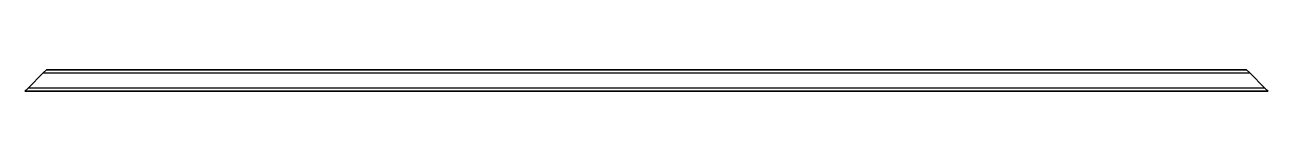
# Model space of a CAD drawing. Header units: inches. Extents: x 0 to 1146, y 0 to 20.
import ezdxf

# ---------------------------------------------------------------- set-up
doc = ezdxf.new("R2010")
doc.units = ezdxf.units.IN
doc.header["$MEASUREMENT"] = 0
doc.layers.add('SIMUMAK Visible (ISO)', color=7, linetype='Continuous', lineweight=35)
doc.layers.add('SIMUMAK Visible Narrow (ISO)', color=7, linetype='Continuous', lineweight=25)

# ---------------------------------------------------------------- blocks, each defined once
blk = doc.blocks.new('DIN 30 x 20 x 2 00000072_Estructura Tubular_7_24477B 30x20x2mm')
at = {"layer": 'SIMUMAK Visible (ISO)'}
for p, q in [((-556, 7), (-570, -7)), ((-556, 7), (-553, 10)), ((553, 10), (-553, 10)), ((553, 10), (556, 7)), ((570, -7), (556, 7)), ((-573, -10), (-570, -7)), ((573, -10), (-573, -10)), ((570, -7), (573, -10))]:
    blk.add_line(p, q, dxfattribs=at)
at = {"layer": 'SIMUMAK Visible Narrow (ISO)'}
for p, q in [((-556, 7), (556, 7)), ((570, -7), (-570, -7))]:
    blk.add_line(p, q, dxfattribs=at)

msp = doc.modelspace()

# ---------------------------------------------------------------- block references
msp.add_blockref('DIN 30 x 20 x 2 00000072_Estructura Tubular_7_24477B 30x20x2mm', (573, 10))

doc.saveas('drawing.dxf')
